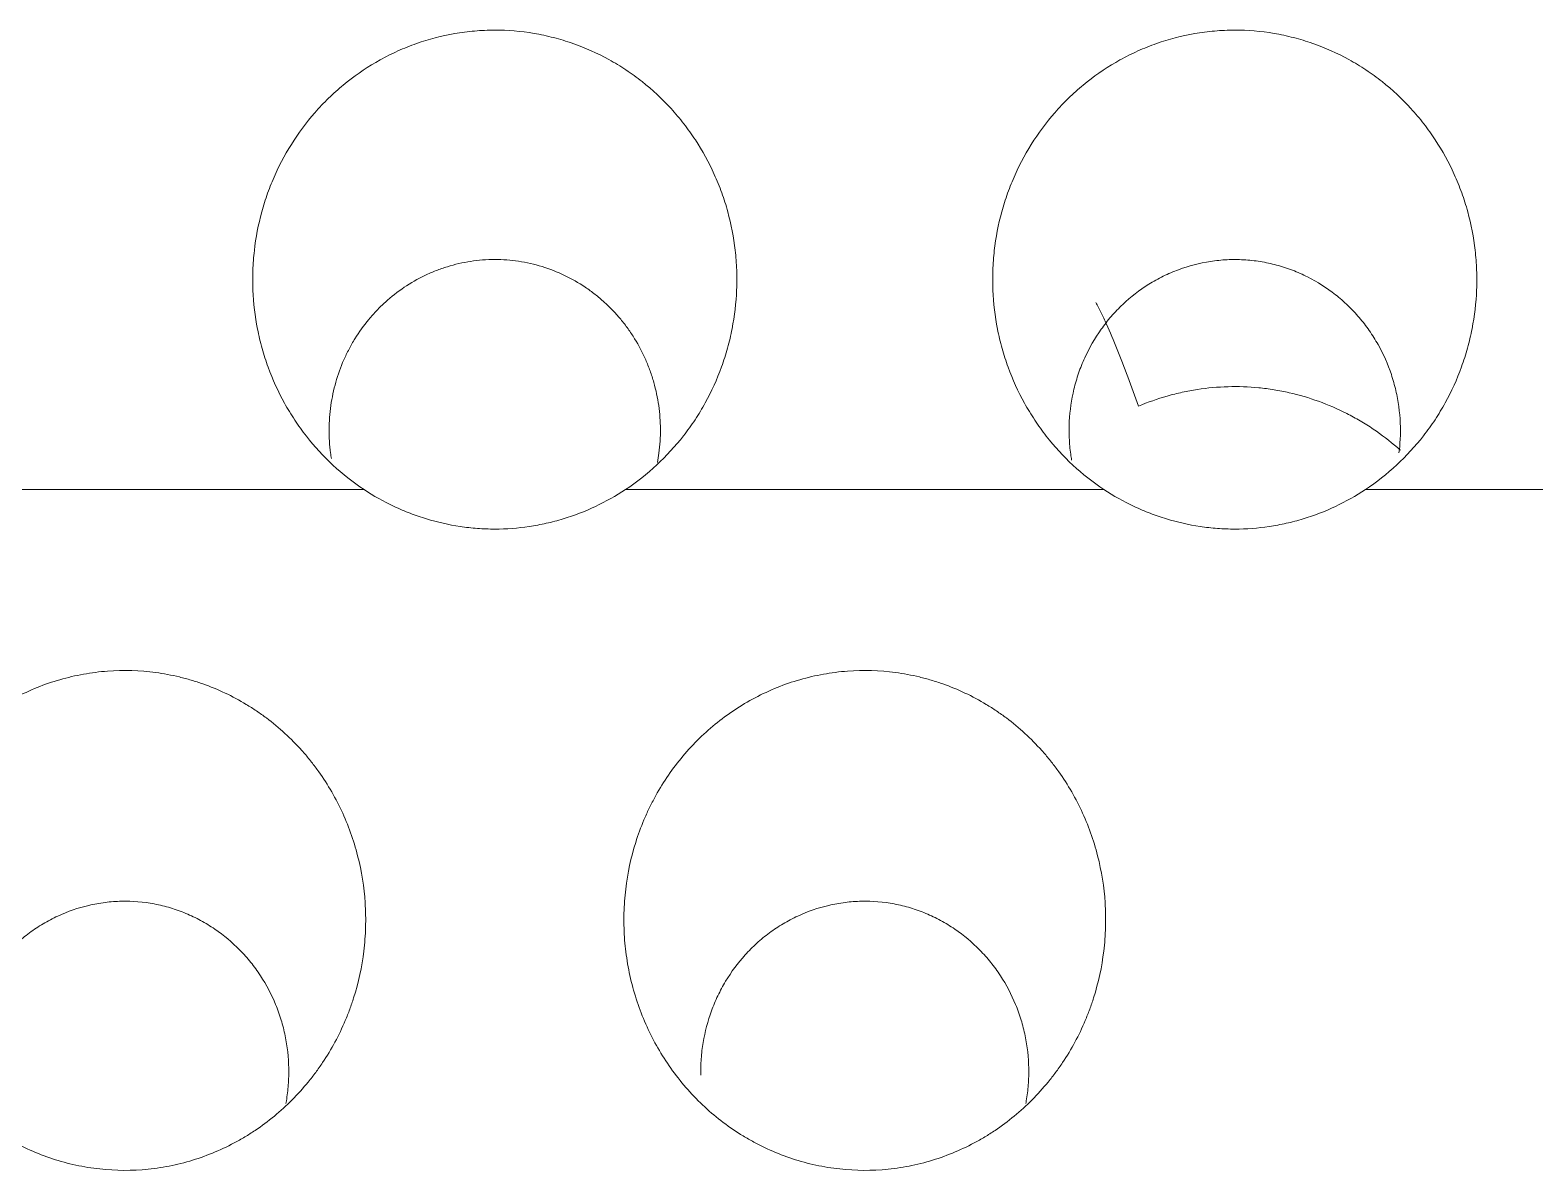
# Model space of a CAD drawing. Header units: millimetres. Extents: x 70151 to 230897, y 35202 to 113211.
# Drawn here: x 179033.94 to 179040.01, y 69174.55 to 69179.15 of the extents above; entities that cross this region are included whole.
import ezdxf

# ---------------------------------------------------------------- set-up
doc = ezdxf.new("R2010")
doc.units = ezdxf.units.MM
doc.header["$LTSCALE"] = 50
doc.layers.add('2-con', color=2, linetype='Continuous')
doc.layers.add('mark-B', color=2, linetype='Continuous', lineweight=20)

# ---------------------------------------------------------------- blocks, each defined once
blk = doc.blocks.new('무풍1WAY 대형')
at = {"layer": 'mark-B'}
for points, knots in [([(-381.6179, -415.5064), (-381.5795, -415.5593), (-381.5468, -415.6149), (-381.4923, -415.731), (-381.4705, -415.7915), (-381.4501, -415.8703), (-381.4464, -415.8862), (-381.4398, -415.9179), (-381.431, -415.9656), (-381.4219, -416.0455), (-381.4206, -416.1099), (-381.4218, -416.1583), (-381.4226, -416.1745), (-381.4249, -416.2069), (-381.4265, -416.2231), (-381.4361, -416.3036), (-381.4496, -416.3665), (-381.4786, -416.4585), (-381.4897, -416.4888), (-381.5086, -416.5336), (-381.5153, -416.5485), (-381.5294, -416.5778), (-381.5367, -416.5923), (-381.5751, -416.6634), (-381.6109, -416.7168), (-381.6724, -416.7917), (-381.6942, -416.8158), (-381.7405, -416.862), (-381.7646, -416.8838), (-381.8396, -416.9452), (-381.8934, -416.9809), (-381.9798, -417.0265), (-382.0097, -417.0404), (-382.0701, -417.0647), (-382.1314, -417.0858), (-382.1945, -417.1005), (-382.2425, -417.1092), (-382.2586, -417.1116), (-382.291, -417.1158), (-382.3074, -417.1174), (-382.3892, -417.1235), (-382.454, -417.1215), (-382.5505, -417.1087), (-382.5826, -417.1027), (-382.6304, -417.0912), (-382.6463, -417.087), (-382.6776, -417.0777), (-382.6931, -417.0727), (-382.7696, -417.0457), (-382.8282, -417.018), (-382.8981, -416.9759), (-382.9119, -416.9671), (-382.939, -416.9488), (-382.9788, -416.9205), (-383.041, -416.8688), (-383.0864, -416.8228), (-383.1189, -416.7865), (-383.1294, -416.7742), (-383.15, -416.7488), (-383.1599, -416.7359), (-383.2079, -416.6703), (-383.2407, -416.6148), (-383.2819, -416.5273), (-383.2943, -416.4973), (-383.3164, -416.436), (-383.3258, -416.405), (-383.3498, -416.3113), (-383.3599, -416.2478), (-383.3662, -416.1509), (-383.3668, -416.1182), (-383.3649, -416.0535), (-383.3625, -416.0213), (-383.3509, -415.9256), (-383.3373, -415.8626), (-383.3127, -415.7851), (-383.3074, -415.7696), (-383.2962, -415.7391), (-383.2783, -415.694), (-383.2435, -415.6214), (-383.2103, -415.5661), (-383.1833, -415.5258), (-383.174, -415.5125), (-383.1546, -415.4864), (-383.1446, -415.4734), (-383.0929, -415.4103), (-383.0473, -415.3645), (-382.9726, -415.3029), (-382.9466, -415.2835), (-382.906, -415.2563), (-382.8921, -415.2475), (-382.864, -415.2307), (-382.8498, -415.2227), (-382.7779, -415.1845), (-382.718, -415.1601), (-382.64, -415.1374), (-382.6243, -415.1332), (-382.5925, -415.1257), (-382.5763, -415.1224), (-382.5279, -415.1136), (-382.4956, -415.1095), (-382.3986, -415.1022), (-382.3337, -415.1041), (-382.2524, -415.1151), (-382.2361, -415.1177), (-382.204, -415.1238), (-382.1562, -415.1341), (-382.0786, -415.1574), (-382.0185, -415.1823), (-381.9743, -415.2034), (-381.9596, -415.2108), (-381.9308, -415.2264), (-381.9167, -415.2346), (-381.8473, -415.2769), (-381.7956, -415.3159), (-381.724, -415.3822), (-381.701, -415.4056), (-381.6576, -415.4545), (-381.6372, -415.4799), (-381.6179, -415.5064)], [0, 0, 0, 0, 0.03125, 0.03125, 0.0625, 0.0625, 0.070312, 0.070312, 0.078125, 0.09375, 0.109375, 0.109375, 0.117187, 0.117187, 0.125, 0.125, 0.15625, 0.15625, 0.171875, 0.171875, 0.179687, 0.179687, 0.1875, 0.1875, 0.21875, 0.21875, 0.234375, 0.234375, 0.25, 0.25, 0.28125, 0.28125, 0.296875, 0.296875, 0.3125, 0.328125, 0.328125, 0.335937, 0.335937, 0.34375, 0.34375, 0.375, 0.375, 0.390625, 0.390625, 0.398437, 0.398437, 0.40625, 0.40625, 0.4375, 0.4375, 0.445312, 0.445312, 0.453125, 0.46875, 0.484375, 0.484375, 0.492187, 0.492187, 0.5, 0.5, 0.53125, 0.53125, 0.546875, 0.546875, 0.5625, 0.5625, 0.59375, 0.59375, 0.609375, 0.609375, 0.625, 0.625, 0.65625, 0.65625, 0.664062, 0.664062, 0.671875, 0.6875, 0.703125, 0.703125, 0.710937, 0.710937, 0.71875, 0.71875, 0.75, 0.75, 0.765625, 0.765625, 0.773437, 0.773437, 0.78125, 0.78125, 0.8125, 0.8125, 0.820312, 0.820312, 0.828125, 0.828125, 0.84375, 0.84375, 0.875, 0.875, 0.882813, 0.882813, 0.890625, 0.90625, 0.921875, 0.921875, 0.929688, 0.929688, 0.9375, 0.9375, 0.96875, 0.96875, 0.984375, 0.984375, 1, 1, 1, 1]), ([(-378.6304, -415.5064), (-378.5919, -415.5593), (-378.5593, -415.6149), (-378.5048, -415.731), (-378.4829, -415.7915), (-378.4626, -415.8703), (-378.4589, -415.8862), (-378.4523, -415.9179), (-378.4435, -415.9656), (-378.4344, -416.0455), (-378.433, -416.1099), (-378.4343, -416.1583), (-378.435, -416.1745), (-378.4374, -416.2069), (-378.4389, -416.2231), (-378.4485, -416.3036), (-378.4621, -416.3665), (-378.491, -416.4585), (-378.5021, -416.4888), (-378.521, -416.5336), (-378.5278, -416.5485), (-378.5418, -416.5778), (-378.5492, -416.5923), (-378.5876, -416.6634), (-378.6234, -416.7168), (-378.6849, -416.7917), (-378.7067, -416.8158), (-378.7529, -416.862), (-378.777, -416.8838), (-378.8521, -416.9452), (-378.9058, -416.9809), (-378.9922, -417.0265), (-379.0221, -417.0404), (-379.0826, -417.0647), (-379.1439, -417.0858), (-379.207, -417.1005), (-379.2549, -417.1092), (-379.271, -417.1116), (-379.3035, -417.1158), (-379.3199, -417.1174), (-379.4016, -417.1235), (-379.4665, -417.1215), (-379.563, -417.1087), (-379.595, -417.1027), (-379.6429, -417.0912), (-379.6587, -417.087), (-379.69, -417.0777), (-379.7055, -417.0727), (-379.7821, -417.0457), (-379.8407, -417.018), (-379.9105, -416.9759), (-379.9244, -416.9671), (-379.9515, -416.9488), (-379.9913, -416.9205), (-380.0535, -416.8688), (-380.0989, -416.8228), (-380.1313, -416.7865), (-380.1419, -416.7742), (-380.1624, -416.7488), (-380.1724, -416.7359), (-380.2203, -416.6703), (-380.2532, -416.6148), (-380.2944, -416.5273), (-380.3068, -416.4973), (-380.3288, -416.436), (-380.3383, -416.405), (-380.3623, -416.3113), (-380.3724, -416.2478), (-380.3786, -416.1509), (-380.3792, -416.1182), (-380.3774, -416.0535), (-380.375, -416.0213), (-380.3633, -415.9256), (-380.3497, -415.8626), (-380.3252, -415.7851), (-380.3199, -415.7696), (-380.3087, -415.7391), (-380.2908, -415.694), (-380.2559, -415.6214), (-380.2227, -415.5661), (-380.1958, -415.5258), (-380.1864, -415.5125), (-380.1671, -415.4864), (-380.157, -415.4734), (-380.1053, -415.4103), (-380.0597, -415.3645), (-379.985, -415.3029), (-379.959, -415.2835), (-379.9184, -415.2563), (-379.9046, -415.2475), (-379.8764, -415.2307), (-379.8622, -415.2227), (-379.7904, -415.1845), (-379.7304, -415.1601), (-379.6525, -415.1374), (-379.6367, -415.1332), (-379.6049, -415.1257), (-379.5888, -415.1224), (-379.5404, -415.1136), (-379.5081, -415.1095), (-379.411, -415.1022), (-379.3461, -415.1041), (-379.2648, -415.1151), (-379.2486, -415.1177), (-379.2165, -415.1238), (-379.1687, -415.1341), (-379.091, -415.1574), (-379.031, -415.1823), (-378.9867, -415.2034), (-378.9721, -415.2108), (-378.9433, -415.2264), (-378.9292, -415.2346), (-378.8597, -415.2769), (-378.8081, -415.3159), (-378.7364, -415.3822), (-378.7135, -415.4056), (-378.6701, -415.4545), (-378.6496, -415.4799), (-378.6304, -415.5064)], [0, 0, 0, 0, 0.03125, 0.03125, 0.0625, 0.0625, 0.070313, 0.070313, 0.078125, 0.09375, 0.109375, 0.109375, 0.117188, 0.117188, 0.125, 0.125, 0.15625, 0.15625, 0.171875, 0.171875, 0.179688, 0.179688, 0.1875, 0.1875, 0.21875, 0.21875, 0.234375, 0.234375, 0.25, 0.25, 0.28125, 0.28125, 0.296875, 0.296875, 0.3125, 0.328125, 0.328125, 0.335938, 0.335938, 0.34375, 0.34375, 0.375, 0.375, 0.390625, 0.390625, 0.398437, 0.398437, 0.40625, 0.40625, 0.4375, 0.4375, 0.445312, 0.445312, 0.453125, 0.46875, 0.484375, 0.484375, 0.492187, 0.492187, 0.5, 0.5, 0.53125, 0.53125, 0.546875, 0.546875, 0.5625, 0.5625, 0.59375, 0.59375, 0.609375, 0.609375, 0.625, 0.625, 0.65625, 0.65625, 0.664062, 0.664062, 0.671875, 0.6875, 0.703125, 0.703125, 0.710937, 0.710937, 0.71875, 0.71875, 0.75, 0.75, 0.765625, 0.765625, 0.773437, 0.773437, 0.78125, 0.78125, 0.8125, 0.8125, 0.820312, 0.820312, 0.828125, 0.828125, 0.84375, 0.84375, 0.875, 0.875, 0.882812, 0.882812, 0.890625, 0.90625, 0.921875, 0.921875, 0.929687, 0.929687, 0.9375, 0.9375, 0.96875, 0.96875, 0.984375, 0.984375, 1, 1, 1, 1]), ([(-381.7317, -415.4879), (-381.7312, -415.5101), (-381.7317, -415.5323), (-381.7349, -415.5765), (-381.7375, -415.5986), (-381.7484, -415.6641), (-381.7597, -415.7065), (-381.7823, -415.7685), (-381.7909, -415.7888), (-381.8053, -415.8189), (-381.8103, -415.8288), (-381.8208, -415.8483), (-381.8263, -415.8579), (-381.8547, -415.9051), (-381.8808, -415.9405), (-381.9254, -415.9898), (-381.9412, -416.0057), (-381.9741, -416.0355), (-382.0082, -416.0635), (-382.0542, -416.0941), (-382.0832, -416.1104), (-382.1029, -416.1208), (-382.113, -416.1257), (-382.1635, -416.1492), (-382.2053, -416.1636), (-382.27, -416.1786), (-382.292, -416.1826), (-382.3364, -416.1881), (-382.3586, -416.1897), (-382.4249, -416.1911), (-382.469, -416.1874), (-382.5238, -416.177), (-382.5348, -416.1747), (-382.5565, -416.1694), (-382.5672, -416.1665), (-382.599, -416.1569), (-382.6406, -416.1421), (-382.6904, -416.1183), (-382.7193, -416.1017), (-382.7384, -416.0901), (-382.7478, -416.0841), (-382.7937, -416.0529), (-382.8274, -416.0246), (-382.8736, -415.9774), (-382.8883, -415.9609), (-382.9091, -415.9349), (-382.9159, -415.9261), (-382.929, -415.9081), (-382.9352, -415.899), (-382.9654, -415.853), (-382.9858, -415.8141), (-383.0068, -415.7633), (-383.0107, -415.753), (-383.0182, -415.7321), (-383.0217, -415.7216), (-383.0314, -415.6898), (-383.0368, -415.6684), (-383.0501, -415.6039), (-383.0549, -415.5603), (-383.0561, -415.4941), (-383.0555, -415.4718), (-383.0522, -415.4278), (-383.0496, -415.4059), (-383.0454, -415.381), (-383.0448, -415.3777), (-383.0442, -415.3744)], [0, 0, 0, 0, 0.029281, 0.029281, 0.058562, 0.058562, 0.117123, 0.117123, 0.146404, 0.146404, 0.161045, 0.161045, 0.175685, 0.175685, 0.234247, 0.234247, 0.263528, 0.263528, 0.292809, 0.322089, 0.33673, 0.33673, 0.35137, 0.35137, 0.409932, 0.409932, 0.439213, 0.439213, 0.468494, 0.468494, 0.527055, 0.527055, 0.541696, 0.541696, 0.556336, 0.556336, 0.585617, 0.614898, 0.629538, 0.629538, 0.644179, 0.644179, 0.702741, 0.702741, 0.732021, 0.732021, 0.746662, 0.746662, 0.761302, 0.761302, 0.819864, 0.819864, 0.834504, 0.834504, 0.849145, 0.849145, 0.878426, 0.878426, 0.936987, 0.936987, 0.966268, 0.966268, 0.995549, 0.995549, 1, 1, 1, 1]), ([(-378.7441, -415.4879), (-378.7436, -415.5101), (-378.7442, -415.5323), (-378.7474, -415.5765), (-378.75, -415.5986), (-378.7609, -415.6641), (-378.7721, -415.7065), (-378.7948, -415.7685), (-378.8034, -415.7888), (-378.8177, -415.8189), (-378.8228, -415.8288), (-378.8333, -415.8483), (-378.8387, -415.8579), (-378.8671, -415.9051), (-378.8933, -415.9405), (-378.9379, -415.9898), (-378.9537, -416.0057), (-378.9865, -416.0355), (-379.0207, -416.0635), (-379.0666, -416.0941), (-379.0957, -416.1104), (-379.1154, -416.1208), (-379.1254, -416.1257), (-379.176, -416.1492), (-379.2177, -416.1636), (-379.2825, -416.1786), (-379.3044, -416.1826), (-379.3488, -416.1881), (-379.371, -416.1897), (-379.4374, -416.1911), (-379.4814, -416.1874), (-379.5363, -416.177), (-379.5473, -416.1747), (-379.5689, -416.1694), (-379.5796, -416.1665), (-379.6115, -416.1569), (-379.653, -416.1421), (-379.7028, -416.1183), (-379.7318, -416.1017), (-379.7508, -416.0901), (-379.7602, -416.0841), (-379.8062, -416.0529), (-379.8398, -416.0246), (-379.886, -415.9774), (-379.9007, -415.9609), (-379.9216, -415.9349), (-379.9284, -415.9261), (-379.9414, -415.9081), (-379.9477, -415.899), (-379.9779, -415.853), (-379.9983, -415.8141), (-380.0192, -415.7633), (-380.0232, -415.753), (-380.0306, -415.7321), (-380.0341, -415.7216), (-380.0438, -415.6898), (-380.0493, -415.6684), (-380.0625, -415.6039), (-380.0674, -415.5603), (-380.0686, -415.4941), (-380.0679, -415.4718), (-380.0647, -415.4278), (-380.062, -415.4059), (-380.0578, -415.381), (-380.0572, -415.3777), (-380.0566, -415.3744)], [0, 0, 0, 0, 0.029281, 0.029281, 0.058562, 0.058562, 0.117123, 0.117123, 0.146404, 0.146404, 0.161045, 0.161045, 0.175685, 0.175685, 0.234247, 0.234247, 0.263528, 0.263528, 0.292809, 0.322089, 0.33673, 0.33673, 0.35137, 0.35137, 0.409932, 0.409932, 0.439213, 0.439213, 0.468494, 0.468494, 0.527055, 0.527055, 0.541696, 0.541696, 0.556336, 0.556336, 0.585617, 0.614898, 0.629538, 0.629538, 0.644179, 0.644179, 0.702741, 0.702741, 0.732021, 0.732021, 0.746662, 0.746662, 0.761302, 0.761302, 0.819864, 0.819864, 0.834504, 0.834504, 0.849145, 0.849145, 0.878426, 0.878426, 0.936987, 0.936987, 0.966268, 0.966268, 0.995549, 0.995549, 1, 1, 1, 1]), ([(-383.3595, -417.8514), (-383.3981, -417.8259), (-383.4386, -417.803), (-383.5021, -417.7731), (-383.5238, -417.7639), (-383.5674, -417.7471), (-383.5894, -417.7395), (-383.6561, -417.7194), (-383.7014, -417.7092), (-383.7706, -417.6989), (-383.7939, -417.6963), (-383.8409, -417.6928), (-383.8643, -417.6919), (-383.9343, -417.6919), (-383.9807, -417.6954), (-384.0497, -417.7056), (-384.0726, -417.7099), (-384.1183, -417.7201), (-384.1411, -417.7261), (-384.2084, -417.7465), (-384.2952, -417.78), (-384.3763, -417.8255), (-384.4154, -417.8514)], [0, 0, 0, 0, 0.125, 0.125, 0.1875, 0.1875, 0.25, 0.25, 0.375, 0.375, 0.4375, 0.4375, 0.5, 0.5, 0.625, 0.625, 0.6875, 0.6875, 0.75, 0.75, 0.875, 1, 1, 1, 1]), ([(-380.3719, -417.8514), (-380.4105, -417.8259), (-380.451, -417.803), (-380.5146, -417.7731), (-380.5363, -417.7639), (-380.5799, -417.7471), (-380.6019, -417.7395), (-380.6686, -417.7194), (-380.7139, -417.7092), (-380.783, -417.6989), (-380.8063, -417.6963), (-380.8533, -417.6928), (-380.8768, -417.6919), (-380.9468, -417.6919), (-380.9931, -417.6954), (-381.0621, -417.7056), (-381.085, -417.7099), (-381.1307, -417.7201), (-381.1535, -417.7261), (-381.2208, -417.7465), (-381.3076, -417.78), (-381.3887, -417.8255), (-381.4279, -417.8514)], [0, 0, 0, 0, 0.125, 0.125, 0.1875, 0.1875, 0.25, 0.25, 0.375, 0.375, 0.4375, 0.4375, 0.5, 0.5, 0.625, 0.625, 0.6875, 0.6875, 0.75, 0.75, 0.875, 1, 1, 1, 1]), ([(-383.3595, -417.8514), (-383.3144, -417.8812), (-383.2727, -417.9141), (-383.1951, -417.986), (-383.1593, -418.0249), (-383.1102, -418.0876), (-383.0946, -418.1093), (-383.065, -418.1541), (-383.0511, -418.1769), (-383.0126, -418.2467), (-382.9906, -418.2949), (-382.9634, -418.3697), (-382.9552, -418.395), (-382.9409, -418.4466), (-382.9347, -418.4726), (-382.9193, -418.5507), (-382.9131, -418.6032), (-382.9099, -418.6825), (-382.9098, -418.709), (-382.9117, -418.7622), (-382.9137, -418.789), (-382.9227, -418.8683), (-382.9327, -418.9202), (-382.9536, -418.9967), (-382.9615, -419.0219), (-382.975, -419.0594), (-382.9797, -419.0719), (-382.9897, -419.0966), (-382.9949, -419.109), (-383.0224, -419.17), (-383.0479, -419.2166), (-383.1058, -419.3051), (-383.1383, -419.3472), (-383.1834, -419.3967), (-383.1926, -419.4065), (-383.2115, -419.4256), (-383.2403, -419.4536), (-383.2706, -419.4796), (-383.333, -419.5291), (-383.3772, -419.5587), (-383.4476, -419.5977), (-383.4718, -419.6098), (-383.5209, -419.6319), (-383.5457, -419.6418), (-383.6212, -419.6684), (-383.6728, -419.6819), (-383.7389, -419.6933), (-383.7522, -419.6953), (-383.779, -419.6988), (-383.7925, -419.7003), (-383.8328, -419.7037), (-383.8596, -419.7049), (-383.9398, -419.705), (-383.993, -419.7006), (-384.0592, -419.6894), (-384.0724, -419.6868), (-384.0988, -419.6812), (-384.112, -419.6781), (-384.1512, -419.668), (-384.1768, -419.6602), (-384.2525, -419.6337), (-384.3012, -419.612), (-384.3717, -419.5732), (-384.3948, -419.5591), (-384.4396, -419.5294), (-384.4612, -419.5137), (-384.5239, -419.4642), (-384.5629, -419.428), (-384.617, -419.3688), (-384.6344, -419.3482), (-384.6672, -419.3059), (-384.6827, -419.2842), (-384.7264, -419.2176), (-384.7519, -419.1712), (-384.7793, -419.1105), (-384.7845, -419.0983), (-384.7945, -419.0735), (-384.7993, -419.0609), (-384.8129, -419.0232), (-384.8209, -418.9979), (-384.842, -418.9212), (-384.852, -418.8693), (-384.861, -418.7903), (-384.8631, -418.7638), (-384.8651, -418.7103), (-384.865, -418.6836), (-384.8618, -418.6041), (-384.8557, -418.5517), (-384.8404, -418.4738), (-384.8344, -418.448), (-384.8201, -418.3966), (-384.8119, -418.371), (-384.7847, -418.2959), (-384.7628, -418.2477), (-384.7244, -418.1782), (-384.7107, -418.1555), (-384.6888, -418.1221), (-384.6812, -418.1111), (-384.6656, -418.0894), (-384.6576, -418.0786), (-384.6163, -418.0257), (-384.5803, -417.9865), (-384.5023, -417.9142), (-384.4604, -417.8812), (-384.4154, -417.8514)], [0, 0, 0, 0, 0.03125, 0.03125, 0.0625, 0.0625, 0.078125, 0.078125, 0.09375, 0.09375, 0.125, 0.125, 0.140625, 0.140625, 0.15625, 0.15625, 0.1875, 0.1875, 0.203125, 0.203125, 0.21875, 0.21875, 0.25, 0.25, 0.265625, 0.265625, 0.273437, 0.273437, 0.28125, 0.28125, 0.3125, 0.3125, 0.34375, 0.34375, 0.351562, 0.351562, 0.359375, 0.375, 0.375, 0.40625, 0.40625, 0.421875, 0.421875, 0.4375, 0.4375, 0.46875, 0.46875, 0.476562, 0.476562, 0.484375, 0.484375, 0.5, 0.5, 0.53125, 0.53125, 0.539062, 0.539062, 0.546875, 0.546875, 0.5625, 0.5625, 0.59375, 0.59375, 0.609375, 0.609375, 0.625, 0.625, 0.65625, 0.65625, 0.671875, 0.671875, 0.6875, 0.6875, 0.71875, 0.71875, 0.726562, 0.726562, 0.734375, 0.734375, 0.75, 0.75, 0.78125, 0.78125, 0.796875, 0.796875, 0.8125, 0.8125, 0.84375, 0.84375, 0.859375, 0.859375, 0.875, 0.875, 0.90625, 0.90625, 0.921875, 0.921875, 0.929687, 0.929687, 0.9375, 0.9375, 0.96875, 0.96875, 1, 1, 1, 1]), ([(-380.3719, -417.8514), (-380.3269, -417.8812), (-380.2851, -417.9141), (-380.2076, -417.986), (-380.1718, -418.0249), (-380.1227, -418.0876), (-380.107, -418.1093), (-380.0774, -418.1541), (-380.0636, -418.1769), (-380.025, -418.2467), (-380.0031, -418.2949), (-379.9758, -418.3697), (-379.9677, -418.395), (-379.9533, -418.4466), (-379.9471, -418.4726), (-379.9318, -418.5507), (-379.9256, -418.6032), (-379.9223, -418.6825), (-379.9223, -418.709), (-379.9242, -418.7622), (-379.9262, -418.789), (-379.9352, -418.8683), (-379.9452, -418.9202), (-379.9661, -418.9967), (-379.974, -419.0219), (-379.9874, -419.0594), (-379.9922, -419.0719), (-380.0021, -419.0966), (-380.0074, -419.109), (-380.0348, -419.17), (-380.0603, -419.2166), (-380.1183, -419.3051), (-380.1507, -419.3472), (-380.1958, -419.3967), (-380.2051, -419.4065), (-380.224, -419.4256), (-380.2528, -419.4536), (-380.283, -419.4796), (-380.3455, -419.5291), (-380.3897, -419.5587), (-380.46, -419.5977), (-380.4843, -419.6098), (-380.5333, -419.6319), (-380.5582, -419.6418), (-380.6336, -419.6684), (-380.6852, -419.6819), (-380.7514, -419.6933), (-380.7647, -419.6953), (-380.7914, -419.6988), (-380.8049, -419.7003), (-380.8452, -419.7037), (-380.872, -419.7049), (-380.9522, -419.705), (-381.0055, -419.7006), (-381.0717, -419.6894), (-381.0849, -419.6868), (-381.1113, -419.6812), (-381.1245, -419.6781), (-381.1636, -419.668), (-381.1893, -419.6602), (-381.2649, -419.6337), (-381.3136, -419.612), (-381.3841, -419.5732), (-381.4073, -419.5591), (-381.452, -419.5294), (-381.4737, -419.5137), (-381.5364, -419.4642), (-381.5753, -419.428), (-381.6294, -419.3688), (-381.6468, -419.3482), (-381.6797, -419.3059), (-381.6951, -419.2842), (-381.7388, -419.2176), (-381.7643, -419.1712), (-381.7917, -419.1105), (-381.797, -419.0983), (-381.807, -419.0735), (-381.8118, -419.0609), (-381.8254, -419.0232), (-381.8334, -418.9979), (-381.8544, -418.9212), (-381.8644, -418.8693), (-381.8735, -418.7903), (-381.8755, -418.7638), (-381.8775, -418.7103), (-381.8775, -418.6836), (-381.8743, -418.6041), (-381.8681, -418.5517), (-381.8529, -418.4738), (-381.8468, -418.448), (-381.8326, -418.3966), (-381.8244, -418.371), (-381.7971, -418.2959), (-381.7752, -418.2477), (-381.7369, -418.1782), (-381.7232, -418.1555), (-381.7012, -418.1221), (-381.6937, -418.1111), (-381.6781, -418.0894), (-381.67, -418.0786), (-381.6287, -418.0257), (-381.5927, -417.9865), (-381.5148, -417.9142), (-381.4729, -417.8812), (-381.4279, -417.8514)], [0, 0, 0, 0, 0.03125, 0.03125, 0.0625, 0.0625, 0.078125, 0.078125, 0.09375, 0.09375, 0.125, 0.125, 0.140625, 0.140625, 0.15625, 0.15625, 0.1875, 0.1875, 0.203125, 0.203125, 0.21875, 0.21875, 0.25, 0.25, 0.265625, 0.265625, 0.273437, 0.273437, 0.28125, 0.28125, 0.3125, 0.3125, 0.34375, 0.34375, 0.351562, 0.351562, 0.359375, 0.375, 0.375, 0.40625, 0.40625, 0.421875, 0.421875, 0.4375, 0.4375, 0.46875, 0.46875, 0.476562, 0.476562, 0.484375, 0.484375, 0.5, 0.5, 0.53125, 0.53125, 0.539062, 0.539062, 0.546875, 0.546875, 0.5625, 0.5625, 0.59375, 0.59375, 0.609375, 0.609375, 0.625, 0.625, 0.65625, 0.65625, 0.671875, 0.671875, 0.6875, 0.6875, 0.71875, 0.71875, 0.726562, 0.726562, 0.734375, 0.734375, 0.75, 0.75, 0.78125, 0.78125, 0.796875, 0.796875, 0.8125, 0.8125, 0.84375, 0.84375, 0.859375, 0.859375, 0.875, 0.875, 0.90625, 0.90625, 0.921875, 0.921875, 0.929687, 0.929687, 0.9375, 0.9375, 0.96875, 0.96875, 1, 1, 1, 1]), ([(-383.2818, -418.3828), (-383.2725, -418.3625), (-383.2643, -418.3418), (-383.2497, -418.2996), (-383.2435, -418.2783), (-383.228, -418.214), (-383.2217, -418.1704), (-383.2183, -418.1042), (-383.2183, -418.0818), (-383.2202, -418.0375), (-383.2222, -418.0155), (-383.2263, -417.9859), (-383.2275, -417.9781), (-383.2288, -417.9704)], [0, 0, 0, 0, 0.157332, 0.157332, 0.314663, 0.314663, 0.629327, 0.629327, 0.786659, 0.786659, 0.94399, 0.94399, 1, 1, 1, 1]), ([(-381.5568, -417.9607), (-381.5591, -417.9731), (-381.5611, -417.9857), (-381.5648, -418.0141), (-381.5664, -418.03), (-381.5684, -418.0621), (-381.5689, -418.0783), (-381.5686, -418.1266), (-381.5639, -418.1903), (-381.5507, -418.2529), (-381.5375, -418.2993), (-381.5325, -418.3148), (-381.5216, -418.3451), (-381.5156, -418.36), (-381.4963, -418.404), (-381.4815, -418.4323), (-381.4562, -418.4733), (-381.4473, -418.4867), (-381.4284, -418.513), (-381.4185, -418.5258), (-381.3876, -418.563), (-381.3654, -418.5862), (-381.3297, -418.6186), (-381.3174, -418.6289), (-381.292, -418.6488), (-381.2788, -418.6584), (-381.2383, -418.6856), (-381.1823, -418.7175), (-381.1221, -418.7411), (-381.0754, -418.7554), (-381.0596, -418.7596), (-381.028, -418.7668), (-381.0121, -418.7698), (-380.9643, -418.7769), (-380.9321, -418.7793), (-380.8835, -418.7793), (-380.8671, -418.7787), (-380.8346, -418.7763), (-380.8185, -418.7744), (-380.7706, -418.7672), (-380.7392, -418.76), (-380.693, -418.7458), (-380.6777, -418.7404), (-380.6475, -418.7286), (-380.6324, -418.7221), (-380.5886, -418.7011), (-380.5328, -418.6691), (-380.4821, -418.6295), (-380.4461, -418.5968), (-380.4344, -418.5855), (-380.4121, -418.5622), (-380.4015, -418.5502), (-380.3708, -418.5132), (-380.3522, -418.4872), (-380.3269, -418.4463), (-380.319, -418.4323), (-380.3039, -418.4037), (-380.2969, -418.3891), (-380.2775, -418.345), (-380.256, -418.2849), (-380.2426, -418.2223), (-380.2358, -418.1744), (-380.2341, -418.1583), (-380.2317, -418.1263), (-380.2311, -418.1103), (-380.2308, -418.0625), (-380.2328, -418.0306), (-380.2379, -417.9916), (-380.2389, -417.9843), (-380.2401, -417.977)], [0, 0, 0, 0, 0.01614, 0.01614, 0.036442, 0.036442, 0.056745, 0.056745, 0.09735, 0.137955, 0.137955, 0.158257, 0.158257, 0.17856, 0.17856, 0.219165, 0.219165, 0.239467, 0.239467, 0.25977, 0.25977, 0.300375, 0.300375, 0.320677, 0.320677, 0.34098, 0.34098, 0.381585, 0.42219, 0.42219, 0.442492, 0.442492, 0.462795, 0.462795, 0.5034, 0.5034, 0.523702, 0.523702, 0.544005, 0.544005, 0.58461, 0.58461, 0.604913, 0.604913, 0.625215, 0.625215, 0.66582, 0.706425, 0.706425, 0.726728, 0.726728, 0.74703, 0.74703, 0.787635, 0.787635, 0.807938, 0.807938, 0.82824, 0.82824, 0.868845, 0.90945, 0.90945, 0.929753, 0.929753, 0.950055, 0.950055, 0.99066, 0.99066, 1, 1, 1, 1]), ([(-384.5505, -417.9997), (-384.5528, -418.0177), (-384.5545, -418.0359), (-384.5577, -418.0982), (-384.5558, -418.1421), (-384.5469, -418.2077), (-384.5429, -418.2294), (-384.5328, -418.2728), (-384.5267, -418.2942), (-384.5057, -418.3571), (-384.4878, -418.3974), (-384.4552, -418.4554), (-384.4432, -418.4744), (-384.4178, -418.5109), (-384.3907, -418.5459), (-384.3528, -418.5862), (-384.3282, -418.6088), (-384.3113, -418.6235), (-384.3027, -418.6306), (-384.2587, -418.6653), (-384.2212, -418.6892), (-384.1617, -418.7192), (-384.1413, -418.7282), (-384.0993, -418.7443), (-384.0779, -418.7512), (-384.0346, -418.7628), (-384.0127, -418.7676), (-383.9682, -418.7747), (-383.9458, -418.7771), (-383.9012, -418.7796), (-383.8676, -418.7797), (-383.8341, -418.7772), (-383.8116, -418.775), (-383.8005, -418.7736), (-383.7451, -418.7651), (-383.7021, -418.7539), (-383.6396, -418.7307), (-383.6191, -418.7219), (-383.5787, -418.702), (-383.5592, -418.6911), (-383.5028, -418.6558), (-383.4678, -418.6288), (-383.4192, -418.5829), (-383.4036, -418.5667), (-383.3744, -418.5331), (-383.3608, -418.5157), (-383.3224, -418.4618), (-383.3003, -418.4235), (-383.2818, -418.3828)], [0, 0, 0, 0, 0.028318, 0.028318, 0.097724, 0.097724, 0.132427, 0.132427, 0.16713, 0.16713, 0.236536, 0.236536, 0.271239, 0.271239, 0.305942, 0.340645, 0.357996, 0.357996, 0.375348, 0.375348, 0.444753, 0.444753, 0.479456, 0.479456, 0.514159, 0.514159, 0.548862, 0.548862, 0.583565, 0.583565, 0.618268, 0.635619, 0.635619, 0.652971, 0.652971, 0.722377, 0.722377, 0.75708, 0.75708, 0.791783, 0.791783, 0.861188, 0.861188, 0.895891, 0.895891, 0.930594, 0.930594, 1, 1, 1, 1]), ([(-384.5561, -418.0103), (-384.5522, -418.0138), (-384.5175, -418.0443), (-384.4808, -418.0723), (-384.4296, -418.1068), (-384.4121, -418.1178), (-384.3764, -418.1388), (-384.3581, -418.1488), (-384.3025, -418.177), (-384.2266, -418.2098), (-384.1476, -418.2329), (-384.0871, -418.2467), (-384.0668, -418.2506), (-384.0256, -418.2573), (-384.0048, -418.26), (-383.9428, -418.266), (-383.8603, -418.2689), (-383.778, -418.2615), (-383.7164, -418.2521), (-383.6958, -418.2483), (-383.6551, -418.2394), (-383.635, -418.2343), (-383.5753, -418.2174), (-383.5365, -418.2036), (-383.4985, -418.1876)], [0, 0, 0, 0, 0.013835, 0.123409, 0.123409, 0.178196, 0.178196, 0.232983, 0.232983, 0.342557, 0.452131, 0.452131, 0.506917, 0.506917, 0.561704, 0.561704, 0.671278, 0.780852, 0.780852, 0.835639, 0.835639, 0.890426, 0.890426, 1, 1, 1, 1]), ([(-383.4985, -418.1876), (-383.4842, -418.2279), (-383.4699, -418.2673), (-383.4413, -418.344), (-383.427, -418.3812), (-383.3984, -418.4526), (-383.3841, -418.4868), (-383.3625, -418.5346), (-383.3554, -418.55), (-383.341, -418.5793), (-383.3338, -418.5932), (-383.3266, -418.6061)], [0, 0, 0, 0, 0.25, 0.25, 0.5, 0.5, 0.75, 0.75, 0.875, 0.875, 1, 1, 1, 1])]:
    blk.add_open_spline(points, degree=3, knots=knots, dxfattribs=at)
for points in [[(-384.4154, -417.8514), (-435.8476, -417.8514), (-487.2798, -417.8514), (-538.712, -417.8514)], [(-381.4279, -417.8514), (-382.0717, -417.8514), (-382.7156, -417.8514), (-383.3595, -417.8514)], [(-378.4403, -417.8514), (-379.0842, -417.8514), (-379.728, -417.8514), (-380.3719, -417.8514)]]:
    blk.add_open_spline(points, degree=3, dxfattribs=at)
blk = doc.blocks.new('dpdjzjs')
at = {"layer": 'mark-B', "rotation": 180}
blk.add_blockref('무풍1WAY 대형', (178654.9147, 88751.491), dxfattribs=at)

msp = doc.modelspace()

# ---------------------------------------------------------------- block references
at = {"layer": '2-con'}
msp.add_blockref('dpdjzjs', (0, -19992.0434), dxfattribs=at)

doc.saveas('drawing.dxf')
